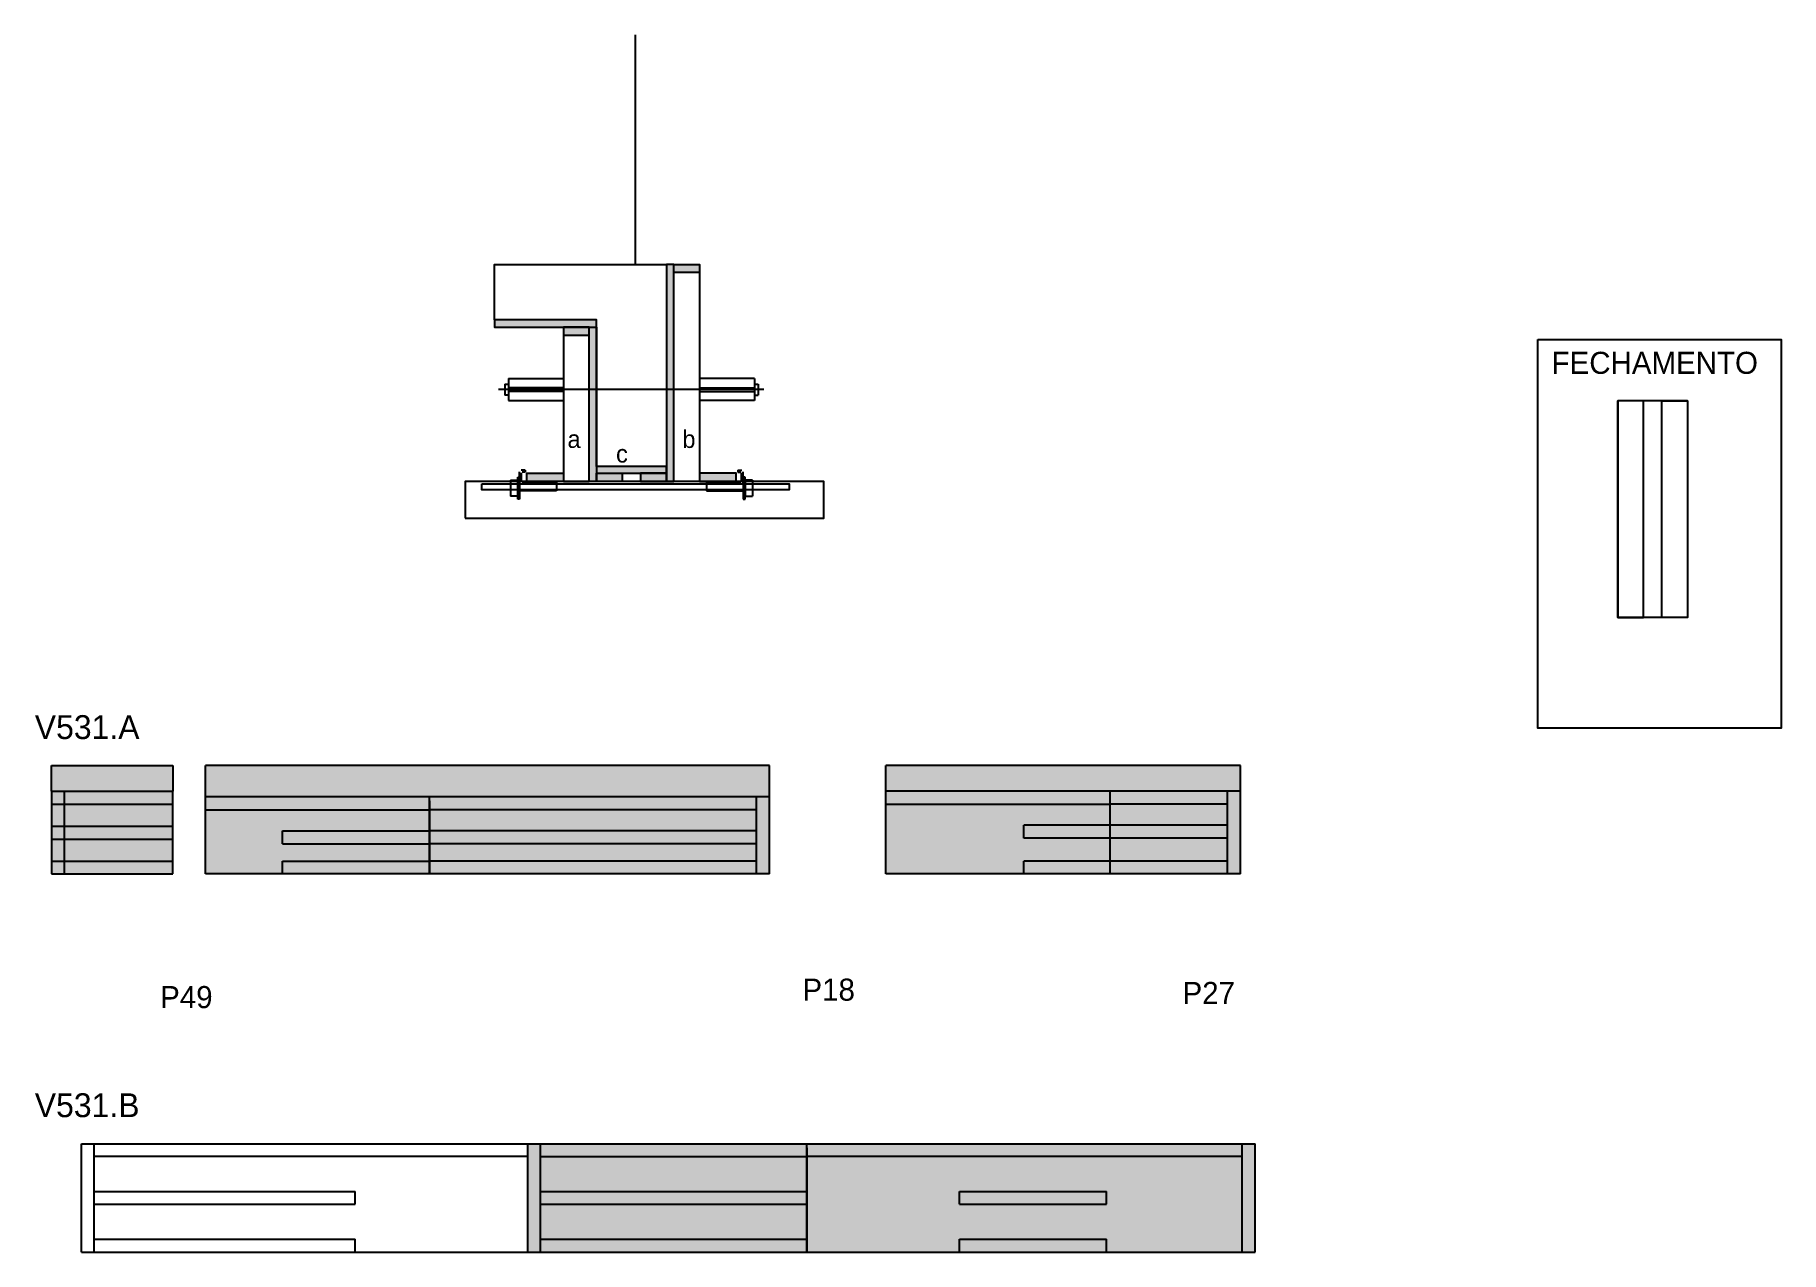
# Model space of a CAD drawing. Header units: metres. Extents: x 8536 to 9487, y 4112 to 4775.
import ezdxf

# ---------------------------------------------------------------- set-up
doc = ezdxf.new("R2010")
doc.units = ezdxf.units.M
for name, color, linetype in [('5', 7, 'Continuous'), ('barrote', 7, 'Continuous'), ('CONCRETO', 7, 'Continuous'), ('COTA', 7, 'Continuous'), ('Cotas', 7, 'Continuous'), ('detalhes', 7, 'Continuous'), ('Hachura', 7, 'Continuous'), ('Madeira', 7, 'Continuous'), ('Painéis', 7, 'Continuous'), ('presilha', 7, 'Continuous'), ('REAPROVEITAMENTO', 7, 'Continuous'), ('SARR_2.2x7', 7, 'Continuous'), ('SARR_3.5x7', 7, 'Continuous'), ('SCO-___-LAJ', 7, 'Continuous'), ('TENSOR', 7, 'Continuous'), ('TEXTO PILAR', 7, 'Continuous'), ('Texto Seção', 7, 'Continuous')]:
    doc.layers.add(name, color=color, linetype=linetype)

msp = doc.modelspace()

# ---------------------------------------------------------------- hatches: boundary and pattern name
at = {"layer": 'COTA'}
h = msp.add_hatch(color=7, dxfattribs=at)
h.dxf.hatch_style = 1
h.paths.add_polyline_path([(8611.16, 4377.15), (8545.16, 4377.15), (8545.16, 4363.15), (8611.16, 4363.15), (8611.16, 4377.15)])
h = msp.add_hatch(color=7, dxfattribs=at)
h.dxf.hatch_style = 1
h.paths.add_polyline_path([(8935.89, 4377.15), (8735.89, 4377.15), (8735.89, 4377.15), (8628.89, 4377.15), (8628.89, 4377.15), (8628.89, 4360.15), (8628.89, 4360.15), (8935.89, 4360.15), (8935.89, 4360.15), (8935.89, 4377.15)])
h = msp.add_hatch(color=7, dxfattribs=at)
h.dxf.hatch_style = 1
h.paths.add_polyline_path([(9192.35, 4363.15), (9192.35, 4377.15), (9192.35, 4377.15), (8999.35, 4377.15), (8999.35, 4377.15), (8999.35, 4363.15), (8999.35, 4363.15), (9192.35, 4363.15)])
at = {"layer": 'Hachura'}
h = msp.add_hatch(color=7, dxfattribs=at)
h.dxf.hatch_style = 1
h.paths.add_polyline_path([(8883.81, 4649.86), (8879.81, 4649.86), (8879.81, 4649.86), (8879.81, 4531.86), (8879.81, 4531.86), (8883.81, 4531.86), (8883.81, 4531.86), (8883.81, 4649.86)])
h = msp.add_hatch(color=7, dxfattribs=at)
h.dxf.hatch_style = 1
h.paths.add_polyline_path([(8883.81, 4645.46), (8883.81, 4649.86), (8883.81, 4649.86), (8897.81, 4649.86), (8897.81, 4649.86), (8897.81, 4645.46), (8897.81, 4645.46), (8883.81, 4645.46)])
h = msp.add_hatch(color=7, dxfattribs=at)
h.dxf.hatch_style = 1
h.paths.add_polyline_path([(8841.81, 4615.86), (8841.81, 4619.86), (8841.81, 4619.86), (8786.21, 4619.86), (8786.21, 4619.86), (8786.21, 4615.86), (8786.21, 4615.86), (8841.81, 4615.86)])
h = msp.add_hatch(color=7, dxfattribs=at)
h.dxf.hatch_style = 1
h.paths.add_polyline_path([(8837.81, 4611.46), (8837.81, 4615.86), (8837.81, 4615.86), (8823.81, 4615.86), (8823.81, 4615.86), (8823.81, 4611.46), (8823.81, 4611.46), (8837.81, 4611.46)])
h = msp.add_hatch(color=7, dxfattribs=at)
h.dxf.hatch_style = 1
h.paths.add_polyline_path([(8837.81, 4615.86), (8841.81, 4615.86), (8841.81, 4615.86), (8841.81, 4531.86), (8841.81, 4531.86), (8837.81, 4531.86), (8837.81, 4531.86), (8837.81, 4615.86)])
h = msp.add_hatch(color=7, dxfattribs=at)
h.dxf.hatch_style = 1
h.paths.add_polyline_path([(8803.81, 4531.86), (8803.81, 4536.26), (8803.81, 4536.26), (8823.81, 4536.26), (8823.81, 4536.26), (8823.81, 4531.86), (8823.81, 4531.86), (8803.81, 4531.86)])
h = msp.add_hatch(color=7, dxfattribs=at)
h.dxf.hatch_style = 1
h.paths.add_polyline_path([(8879.81, 4536.26), (8879.81, 4539.86), (8879.81, 4539.86), (8841.81, 4539.86), (8841.81, 4539.86), (8841.81, 4536.26), (8841.81, 4536.26), (8879.81, 4536.26)])
h = msp.add_hatch(color=7, dxfattribs=at)
h.dxf.hatch_style = 1
h.paths.add_polyline_path([(8841.81, 4531.86), (8841.81, 4536.26), (8841.81, 4536.26), (8855.81, 4536.26), (8855.81, 4536.26), (8855.81, 4531.86), (8855.81, 4531.86), (8841.81, 4531.86)])
h = msp.add_hatch(color=7, dxfattribs=at)
h.dxf.hatch_style = 1
h.paths.add_polyline_path([(8879.81, 4531.86), (8879.81, 4536.26), (8879.81, 4536.26), (8865.81, 4536.26), (8865.81, 4536.26), (8865.81, 4531.86), (8865.81, 4531.86), (8879.81, 4531.86)])
h = msp.add_hatch(color=7, dxfattribs=at)
h.dxf.hatch_style = 1
h.paths.add_polyline_path([(8917.81, 4531.86), (8917.81, 4536.26), (8917.81, 4536.26), (8897.81, 4536.26), (8897.81, 4536.26), (8897.81, 4531.86), (8897.81, 4531.86), (8917.81, 4531.86)])
at = {"layer": 'REAPROVEITAMENTO'}
h = msp.add_hatch(color=7, dxfattribs=at)
h.dxf.hatch_style = 1
h.paths.add_polyline_path([(8611.16, 4318.15), (8611.16, 4363.15), (8611.16, 4363.15), (8545.16, 4363.15), (8545.16, 4363.15), (8545.16, 4318.15), (8545.16, 4318.15), (8611.16, 4318.15)])
h = msp.add_hatch(color=7, dxfattribs=at)
h.dxf.hatch_style = 1
h.paths.add_polyline_path([(8935.89, 4318.15), (8935.89, 4360.15), (8935.89, 4360.15), (8628.89, 4360.15), (8628.89, 4360.15), (8628.89, 4318.15), (8628.89, 4318.15), (8935.89, 4318.15)])
h = msp.add_hatch(color=7, dxfattribs=at)
h.dxf.hatch_style = 1
h.paths.add_polyline_path([(9192.35, 4318.15), (9192.35, 4363.15), (9192.35, 4363.15), (8999.35, 4363.15), (8999.35, 4363.15), (8999.35, 4318.15), (8999.35, 4318.15), (9192.35, 4318.15)])
h = msp.add_hatch(color=7, dxfattribs=at)
h.dxf.hatch_style = 1
h.paths.add_polyline_path([(8956.35, 4112.36), (8956.35, 4171.36), (8956.35, 4171.36), (8804.35, 4171.36), (8804.35, 4171.36), (8804.35, 4112.36), (8804.35, 4112.36), (8956.35, 4112.36)])
h = msp.add_hatch(color=7, dxfattribs=at)
h.dxf.hatch_style = 1
h.paths.add_polyline_path([(9200.35, 4112.36), (9200.35, 4171.36), (9200.35, 4171.36), (8956.35, 4171.36), (8956.35, 4171.36), (8956.35, 4112.36), (8956.35, 4112.36), (9200.35, 4112.36)])

# ---------------------------------------------------------------- linework, layer by layer
at = {"color": 7, "lineweight": 25}
for p, q in [((8791.81, 4584.83), (8791.81, 4578.83)), ((8791.81, 4584.83), (8793.81, 4584.83)), ((8793.81, 4587.83), (8793.81, 4575.83)), ((8793.81, 4587.83), (8823.81, 4587.83)), ((8823.81, 4582.83), (8793.81, 4582.83)), ((8927.81, 4587.83), (8897.81, 4587.83)), ((8897.81, 4582.83), (8927.81, 4582.83)), ((8927.81, 4587.83), (8927.81, 4575.83)), ((8927.81, 4584.83), (8929.81, 4584.83)), ((8929.81, 4584.83), (8929.81, 4578.83)), ((8793.81, 4578.83), (8791.81, 4578.83)), ((8823.81, 4580.83), (8793.81, 4580.83)), ((8793.81, 4575.83), (8823.81, 4575.83)), ((8897.81, 4580.83), (8927.81, 4580.83)), ((8927.81, 4575.83), (8897.81, 4575.83)), ((8927.81, 4578.83), (8929.81, 4578.83))]:
    msp.add_line(p, q, dxfattribs=at)
at = {"layer": 'barrote', "color": 7, "lineweight": 25}
msp.add_lwpolyline([(8770.35, 4511.86), (8965.53, 4511.86), (8965.53, 4531.86), (8770.35, 4531.86)], close=True, dxfattribs=at)
at = {"layer": 'CONCRETO', "color": 7, "lineweight": 25}
msp.add_lwpolyline([(8786.21, 4619.86), (8786.21, 4649.86), (8879.81, 4649.86), (8879.81, 4619.86), (8879.81, 4619.86), (8879.81, 4539.86), (8841.81, 4539.86), (8841.81, 4619.86)], close=True, dxfattribs=at)
at = {"layer": 'COTA', "color": 7, "lineweight": 25}
for p, q in [((8545.16, 4363.15), (8545.16, 4377.15)), ((8545.16, 4377.15), (8611.16, 4377.15)), ((8611.16, 4377.15), (8611.16, 4363.15)), ((8935.89, 4377.15), (8628.89, 4377.15)), ((8628.89, 4360.15), (8628.89, 4377.15)), ((8935.89, 4360.15), (8935.89, 4377.15)), ((9192.35, 4377.15), (8999.35, 4377.15)), ((8999.35, 4363.15), (8999.35, 4377.15)), ((9192.35, 4363.15), (9192.35, 4377.15))]:
    msp.add_line(p, q, dxfattribs=at)
at = {"layer": 'Cotas', "color": 7, "lineweight": 25}
msp.add_lwpolyline([(9354.29, 4609.12), (9486.66, 4609.12), (9486.66, 4397.55), (9354.29, 4397.55)], close=True, dxfattribs=at)
at = {"layer": 'Defpoints', "color": 7, "lineweight": 25}
msp.add_line((8863.01, 4649.86), (8863.01, 4774.86), dxfattribs=at)
at = {"layer": 'Madeira', "color": 7, "lineweight": 25}
for points in [[(8883.81, 4645.46), (8883.81, 4649.86), (8897.81, 4649.86), (8897.81, 4645.46)], [(8883.81, 4649.86), (8897.81, 4649.86), (8897.81, 4531.86), (8883.81, 4531.86)], [(8837.81, 4611.46), (8837.81, 4615.86), (8823.81, 4615.86), (8823.81, 4611.46)], [(8837.81, 4615.86), (8823.81, 4615.86), (8823.81, 4531.86), (8837.81, 4531.86)], [(8803.81, 4531.86), (8803.81, 4536.26), (8823.81, 4536.26), (8823.81, 4531.86)], [(8841.81, 4531.86), (8841.81, 4536.26), (8855.81, 4536.26), (8855.81, 4531.86)], [(8879.81, 4531.86), (8879.81, 4536.26), (8865.81, 4536.26), (8865.81, 4531.86)], [(8917.81, 4531.86), (8917.81, 4536.26), (8897.81, 4536.26), (8897.81, 4531.86)]]:
    msp.add_lwpolyline(points, close=True, dxfattribs=at)
at = {"layer": 'Painéis', "color": 7, "lineweight": 25}
for p, q in [((9435.67, 4575.72), (9397.72, 4575.72)), ((9397.73, 4457.72), (9397.72, 4575.72)), ((9435.67, 4575.72), (9435.67, 4457.72)), ((9435.67, 4457.72), (9397.73, 4457.72)), ((8545.16, 4363.15), (8545.16, 4318.15)), ((8545.16, 4363.15), (8611.16, 4363.15)), ((8611.16, 4318.15), (8611.16, 4363.15)), ((8935.89, 4360.15), (8628.89, 4360.15)), ((8628.89, 4318.15), (8628.89, 4360.15)), ((8750.89, 4318.15), (8750.89, 4360.15)), ((8935.89, 4318.15), (8935.89, 4360.15)), ((9192.35, 4363.15), (8999.35, 4363.15)), ((8999.35, 4318.15), (8999.35, 4363.15)), ((9121.35, 4318.15), (9121.35, 4363.15)), ((9192.35, 4318.15), (9192.35, 4363.15)), ((8545.16, 4318.15), (8611.16, 4318.15)), ((8935.89, 4318.15), (8628.89, 4318.15)), ((9192.35, 4318.15), (8999.35, 4318.15)), ((8561.35, 4171.36), (8804.35, 4171.36)), ((8561.35, 4112.36), (8561.35, 4171.36)), ((8804.35, 4171.36), (9200.35, 4171.36)), ((8804.35, 4112.36), (8804.35, 4171.36)), ((8804.35, 4112.36), (8804.35, 4171.36)), ((8956.35, 4112.36), (8956.35, 4171.36)), ((9200.35, 4112.36), (9200.35, 4171.36)), ((8561.35, 4112.36), (8804.35, 4112.36)), ((8804.35, 4112.36), (9200.35, 4112.36))]:
    msp.add_line(p, q, dxfattribs=at)
for points in [[(8883.81, 4649.86), (8879.81, 4649.86), (8879.81, 4531.86), (8883.81, 4531.86)], [(8841.81, 4615.86), (8841.81, 4619.86), (8786.21, 4619.86), (8786.21, 4615.86)], [(8837.81, 4615.86), (8841.81, 4615.86), (8841.81, 4531.86), (8837.81, 4531.86)], [(8879.81, 4536.26), (8879.81, 4539.86), (8841.81, 4539.86), (8841.81, 4536.26)]]:
    msp.add_lwpolyline(points, close=True, dxfattribs=at)
at = {"layer": 'presilha', "color": 7, "lineweight": 25}
for p, q in [((8799.94, 4530.98), (8799.94, 4537.13)), ((8802.94, 4537.89), (8800.7, 4537.89)), ((8800.94, 4531.6), (8800.94, 4536.51)), ((8802.94, 4536.89), (8801.32, 4536.89)), ((8802.94, 4537.89), (8802.94, 4536.89)), ((8918.67, 4537.89), (8918.67, 4536.89)), ((8918.67, 4537.89), (8920.91, 4537.89)), ((8918.67, 4536.89), (8920.29, 4536.89)), ((8920.67, 4531.6), (8920.67, 4536.51)), ((8921.67, 4530.98), (8921.67, 4537.13)), ((8794.94, 4532.56), (8798.94, 4532.56)), ((8794.94, 4532.56), (8794.94, 4523.89)), ((8798.94, 4534.22), (8799.94, 4534.22)), ((8798.94, 4522.22), (8798.94, 4534.22)), ((8798.94, 4532.56), (8798.94, 4523.89)), ((8799.94, 4534.22), (8799.94, 4522.22)), ((8819.94, 4526.62), (8799.94, 4526.62)), ((8819.94, 4531.22), (8801.32, 4531.22)), ((8819.94, 4531.22), (8819.94, 4526.62)), ((8901.67, 4531.22), (8901.67, 4526.62)), ((8901.67, 4531.22), (8920.29, 4531.22)), ((8901.67, 4526.62), (8921.67, 4526.62)), ((8922.67, 4534.22), (8921.67, 4534.22)), ((8921.67, 4534.22), (8921.67, 4522.22)), ((8922.67, 4522.22), (8922.67, 4534.22)), ((8926.67, 4532.56), (8922.67, 4532.56)), ((8922.67, 4532.56), (8922.67, 4523.89)), ((8926.67, 4532.56), (8926.67, 4523.89)), ((8798.94, 4523.89), (8794.94, 4523.89)), ((8799.94, 4522.22), (8798.94, 4522.22)), ((8921.67, 4522.22), (8922.67, 4522.22)), ((8922.67, 4523.89), (8926.67, 4523.89))]:
    msp.add_line(p, q, dxfattribs=at)
at = {"layer": 'SARR_2.2x7', "color": 7, "lineweight": 25}
for p, q in [((8545.16, 4356.15), (8611.16, 4356.15)), ((8552.16, 4318.15), (8552.16, 4363.15)), ((8928.89, 4318.15), (8928.89, 4360.15)), ((8999.35, 4356.15), (9121.35, 4356.15)), ((9185.35, 4356.12), (9121.35, 4356.12)), ((9185.35, 4318.15), (9185.35, 4363.15)), ((8628.89, 4353.15), (8750.89, 4353.15)), ((8928.89, 4353.12), (8750.89, 4353.12)), ((9121.35, 4344.72), (9074.35, 4344.72)), ((9074.35, 4337.72), (9074.35, 4344.72)), ((9185.35, 4344.72), (9121.35, 4344.72)), ((8545.16, 4344.13), (8611.16, 4344.13)), ((8545.16, 4337.13), (8611.16, 4337.13)), ((8670.89, 4341.64), (8750.89, 4341.64)), ((8670.89, 4334.64), (8670.89, 4341.64)), ((8928.89, 4341.64), (8750.89, 4341.64)), ((9121.35, 4337.72), (9074.35, 4337.72)), ((9185.35, 4337.72), (9121.35, 4337.72)), ((8670.89, 4334.64), (8750.89, 4334.64)), ((8928.89, 4334.64), (8750.89, 4334.64)), ((8545.16, 4325.15), (8611.16, 4325.15)), ((8670.89, 4325.15), (8750.89, 4325.15)), ((8670.89, 4318.15), (8670.89, 4325.15)), ((8928.89, 4325.15), (8750.89, 4325.15)), ((9121.35, 4325.15), (9074.35, 4325.15)), ((9074.35, 4318.15), (9074.35, 4325.15)), ((9185.35, 4325.15), (9121.35, 4325.15)), ((8568.35, 4112.36), (8568.35, 4171.36)), ((8804.35, 4164.36), (8568.35, 4164.36)), ((8811.35, 4112.36), (8811.35, 4171.36)), ((8811.35, 4164.36), (8956.35, 4164.36)), ((9193.35, 4164.36), (8956.35, 4164.36)), ((9193.35, 4112.36), (9193.35, 4171.36)), ((8568.35, 4145.36), (8710.35, 4145.36)), ((8710.35, 4138.36), (8710.35, 4145.36)), ((8811.35, 4145.36), (8956.35, 4145.36)), ((9039.35, 4145.36), (9119.35, 4145.36)), ((9039.35, 4138.36), (9039.35, 4145.36)), ((9119.35, 4138.36), (9119.35, 4145.36)), ((8568.35, 4138.36), (8710.35, 4138.36)), ((8811.35, 4138.36), (8956.35, 4138.36)), ((9039.35, 4138.36), (9119.35, 4138.36)), ((8568.35, 4119.36), (8710.35, 4119.36)), ((8710.35, 4112.36), (8710.35, 4119.36)), ((8811.35, 4119.36), (8956.35, 4119.36)), ((9039.35, 4119.36), (9119.35, 4119.36)), ((9039.35, 4112.36), (9039.35, 4119.36)), ((9119.35, 4112.36), (9119.35, 4119.36))]:
    msp.add_line(p, q, dxfattribs=at)
for points in [[(9411.71, 4575.72), (9397.73, 4575.72), (9397.73, 4457.72), (9411.71, 4457.72)], [(9421.69, 4575.72), (9435.67, 4575.72), (9435.67, 4457.72), (9421.69, 4457.72)]]:
    msp.add_lwpolyline(points, close=True, dxfattribs=at)
at = {"layer": 'SARR_3.5x7', "color": 7, "lineweight": 25}
for p, q in [((8750.89, 4357.95), (8750.89, 4318.15)), ((9077.85, 4318.15), (9074.35, 4318.15)), ((9177.35, 4318.15), (9173.85, 4318.15)), ((8956.35, 4169.16), (8956.35, 4112.36)), ((8576.35, 4112.36), (8579.85, 4112.36)), ((8819.35, 4112.36), (8822.85, 4112.36)), ((8952.85, 4112.36), (8956.35, 4112.36)), ((8956.35, 4112.36), (8959.85, 4112.36)), ((9035.85, 4112.36), (9039.35, 4112.36))]:
    msp.add_line(p, q, dxfattribs=at)
at = {"layer": 'SCO-___-LAJ', "color": 7, "lineweight": 25}
msp.add_lwpolyline([(8779.35, 4530.52), (8946.66, 4530.52), (8946.66, 4527.32), (8779.35, 4527.32)], close=True, dxfattribs=at)
at = {"layer": 'TENSOR', "color": 7, "lineweight": 25}
msp.add_line((8932.81, 4581.83), (8788.5, 4581.83), dxfattribs=at)

# ---------------------------------------------------------------- texts
at = {"layer": '5', "color": 7, "lineweight": 25}
for s, p in [('P18', (8953.9, 4249.19)), ('P27', (9160.82, 4247.4)), ('P49', (8604.22, 4245.15))]:
    msp.add_text(s, height=12, dxfattribs=at).set_placement(p)
at = {"layer": 'detalhes', "color": 7, "lineweight": 25}
for s, p in [('a', (8825.98, 4550.06)), ('b', (8888.52, 4550.05)), ('c', (8852.41, 4542.09))]:
    msp.add_text(s, height=9.6, dxfattribs=at).set_placement(p)
at = {"layer": 'TEXTO PILAR', "color": 7, "lineweight": 25}
msp.add_text('FECHAMENTO', height=12, dxfattribs=at).set_placement((9361.74, 4590.38))
at = {"layer": 'Texto Seção', "color": 7, "lineweight": 25}
for s, p in [('V531.A', (8535.98, 4391.59)), ('V531.B', (8535.98, 4185.79))]:
    msp.add_text(s, height=13, dxfattribs=at).set_placement(p)

doc.saveas('drawing.dxf')
